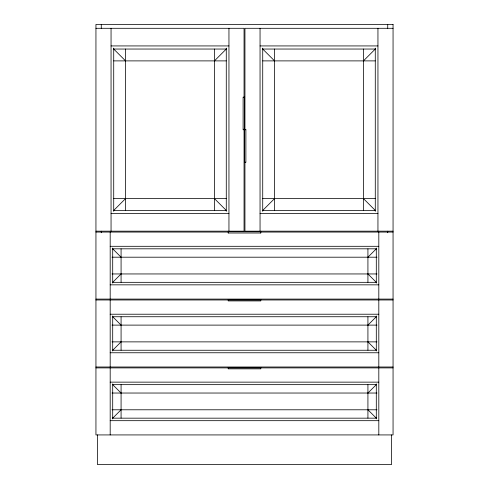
<?xml version="1.0" encoding="UTF-8"?>
<svg xmlns="http://www.w3.org/2000/svg" width="489" height="489" viewBox="0 0 489 489"><rect width="100%" height="100%" fill="white"/><g stroke="black" fill="none" stroke-linecap="round" stroke-linejoin="round"><path stroke-width="0.73" d="M214.433 60.887L226.279 49.041M113.717 210.435L125.563 198.583M112.537 282.489L121.076 273.95M363.437 60.887L375.283 49.041M112.537 350.411L121.076 341.872M262.721 210.435L274.567 198.583M112.537 418.327L121.076 409.788M367.924 257.196L376.463 248.656M367.924 325.112L376.463 316.572M367.924 393.034L376.463 384.495M95.942 28.301L244.054 28.301L244.054 97.702M393.058 28.301L244.946 28.301L244.946 129.738M111.052 45.929L228.95 45.929M260.05 45.929L377.948 45.929M113.332 49.041L226.664 49.041M262.336 49.041L375.668 49.041M113.717 60.887L226.279 60.887M262.721 60.887L375.283 60.887M113.717 198.583L226.279 198.583M262.721 198.583L375.283 198.583M113.332 210.435L226.664 210.435M262.336 210.435L375.668 210.435M111.052 213.546L228.95 213.546M260.05 213.546L377.948 213.546M95.942 231.169L244.054 231.169L244.054 128.974M393.058 231.169L244.946 231.169L244.946 161.767M260.796 231.792L228.204 231.762L228.204 232.996M95.942 232.061L228.473 232.061M260.527 232.061L393.058 232.061M228.204 233.008L260.796 233.008M110.184 246.303L378.816 246.303M112.476 248.815L376.524 248.815M112.005 257.196L376.995 257.196M112.005 273.95L376.995 273.95M112.476 282.33L376.524 282.33M110.184 284.842L378.816 284.842M95.942 299.091L393.058 299.091M260.796 299.708L228.204 299.684L228.204 300.912L260.796 300.924L260.796 299.696M95.942 299.977L393.058 299.977M110.184 314.219L378.816 314.219M112.476 316.738L376.524 316.738M112.005 325.112L376.995 325.112M112.005 341.872L376.995 341.872M112.476 350.252L376.524 350.252M110.184 352.765L378.816 352.765M95.942 367.007L393.058 367.007M95.942 367.899L393.058 367.899M110.184 382.141L378.816 382.141M112.476 384.654L376.524 384.654M112.005 393.034L376.995 393.034M112.005 409.788L376.995 409.788M112.476 418.168L376.524 418.168M110.184 420.681L378.816 420.681M262.721 49.041L274.567 60.887M363.437 198.583L375.283 210.435M367.924 273.95L376.463 282.489M113.717 49.041L125.563 60.887M367.924 341.872L376.463 350.411M214.433 198.583L226.279 210.435M367.924 409.788L376.463 418.327M112.537 248.656L121.076 257.196M112.537 316.572L121.076 325.112M112.537 384.495L121.076 393.034M391.579 434.929L391.579 464.55L97.421 464.55L97.421 434.929M387.728 24.45L387.728 28.264M387.728 231.211L387.728 232.74M378.816 232.061L378.816 299.091M378.816 299.977L378.816 367.007M378.816 367.899L378.816 434.929M377.948 28.301L377.948 231.169M376.298 248.051L376.298 283.094M376.298 315.973L376.298 351.01M376.298 383.889L376.298 418.932M375.283 48.13L375.283 211.34M367.924 248.877L367.924 282.269M367.924 316.799L367.924 350.185M367.924 384.715L367.924 418.107M363.437 49.041L363.437 210.435M274.567 49.041L274.567 210.435M262.721 48.13L262.721 211.34M260.796 231.78L260.796 232.996M260.05 28.301L260.05 231.169M228.95 28.301L228.95 231.169M226.279 48.13L226.279 211.34M214.433 49.041L214.433 210.435M125.563 49.041L125.563 210.435M121.076 248.877L121.076 282.269M121.076 316.799L121.076 350.185M121.076 384.715L121.076 418.107M113.717 48.13L113.717 211.34M112.702 248.051L112.702 283.094M112.702 315.973L112.702 351.01M112.702 383.889L112.702 418.932M111.052 28.301L111.052 231.169M110.184 232.061L110.184 299.091M110.184 299.977L110.184 367.007M110.184 367.899L110.184 434.929M101.272 24.45L101.272 28.264M101.272 231.211L101.272 232.74M393.058 24.45L95.942 24.45L95.942 434.929L393.058 434.929L393.058 24.45M244.335 97.152L243.119 97.152L243.106 129.738L244.335 129.738L244.353 97.152M245.881 129.738L244.665 129.738L244.647 162.324L245.881 162.324L245.894 129.738M260.796 367.6L228.204 367.6L228.204 368.834L260.796 368.847L260.796 367.618"/></g></svg>
